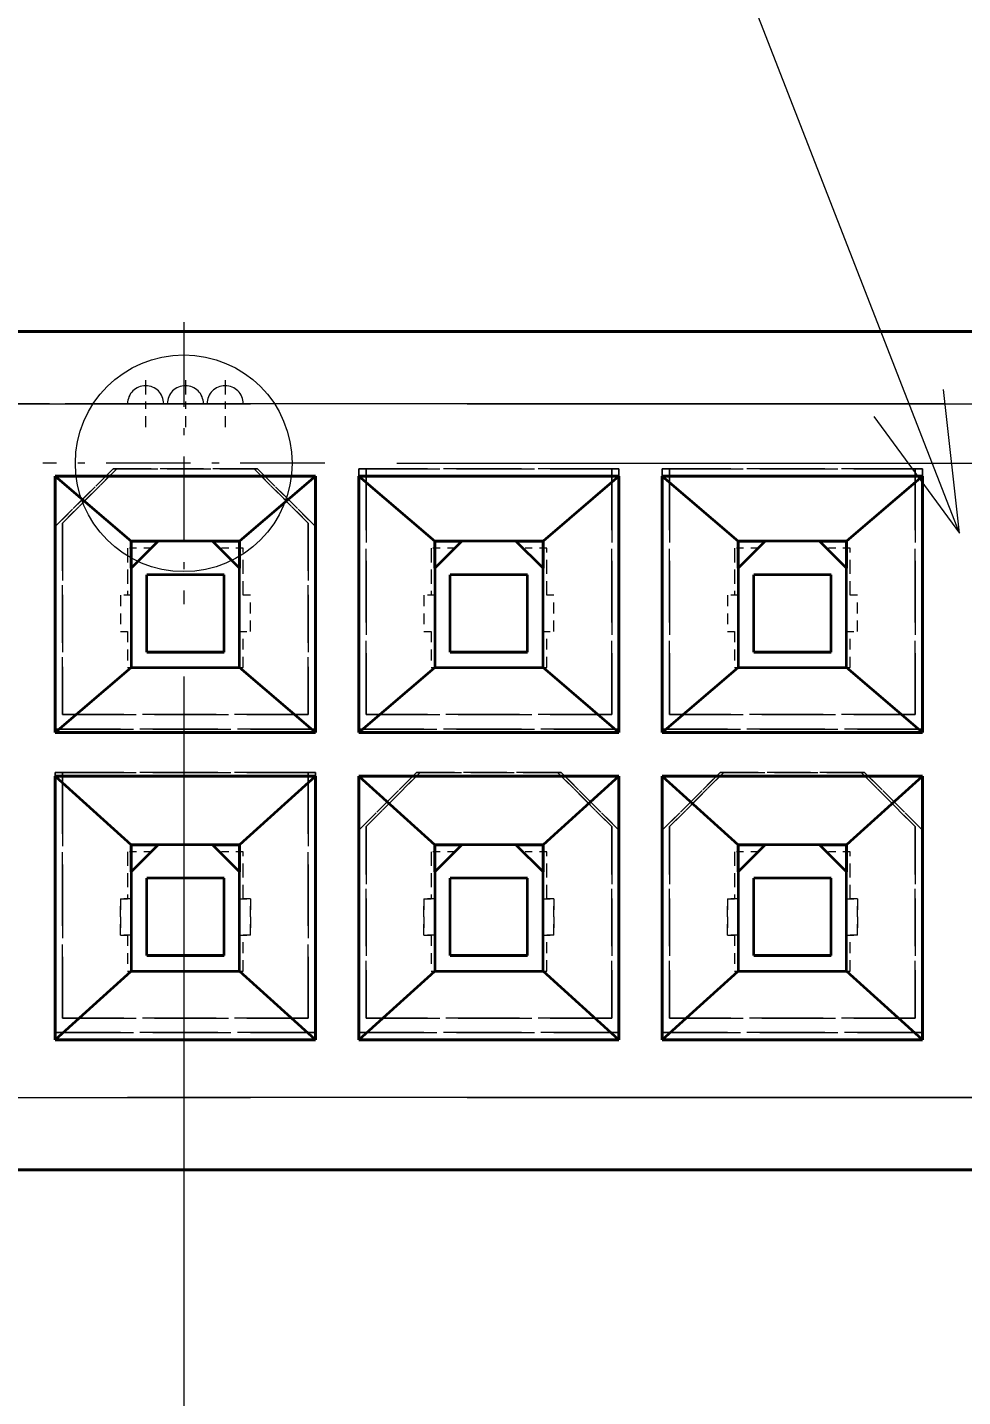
# Model space of a CAD drawing. Extents: x 23 to 417, y 3 to 294.
# Drawn here: x 135.52 to 148.46, y 159.59 to 178.53 of the extents above; entities that cross this region are included whole.
import ezdxf
from ezdxf.enums import TextEntityAlignment as Align

# ---------------------------------------------------------------- set-up
doc = ezdxf.new("R2010")
doc.units = 0
doc.linetypes.add('DASHDOT', pattern=[18.5, 12, -3, 0.5, -3])
doc.linetypes.add('DASHED', pattern=[15, 12, -3])
doc.layers.get('0').update_dxf_attribs({"lineweight": 13})
doc.styles.get("Standard").update_dxf_attribs({"font": 'isocp.shx'})
doc.dimstyles.get("Standard").update_dxf_attribs({"dimtxt": 2.5, "dimasz": 2.5, "dimexe": 1.25, "dimexo": 0.625, "dimtad": 1, "dimtxsty": 'Standard', "dimcen": 2.5, "dimadec": 0, "dimazin": 0, "dimtfac": 1, "dimtmove": 0, "dimatfit": 0, "dimfxl": 0, "dimarcsym": 0})

# ---------------------------------------------------------------- blocks, each defined once
blk = doc.blocks.new('*D73')
at = {"color": 7, "lineweight": 13, "transparency": 16777216}
for p, q in [((117.653, 145.956), (117.653, 201.74)), ((117.653, 199.74), (184.424, 199.74))]:
    blk.add_line(p, q, dxfattribs=at)
at = {"color": 7, "lineweight": 13, "ltscale": 0.200822, "transparency": 16777216}
blk.add_line((184.424, 193.707), (184.424, 201.74), dxfattribs=at)
at = {"color": 7, "lineweight": 13, "transparency": 16777216}
for points in [[(119.585, 200.258), (117.653, 199.74), (119.585, 199.222)], [(182.492, 199.222), (184.424, 199.74), (182.492, 200.258)]]:
    blk.add_lwpolyline(points, dxfattribs=at)
for s, height, width, p, p2 in [('[', 3.5, 1.552523, (151.359, 201.74), (152.718, 201.74)), (']', 3.5, 1.552524, (166.334, 201.74), (167.692, 201.74)), ('66.8', 3.5, 1.475095, (136.743, 201.74), (148.359, 201.74)), ('2.63', 3.5, 1.44843, (153.718, 201.74), (165.334, 201.74)), ('/', 1, 1.818182, (149.359, 202.99), (150.359, 202.99))]:
    blk.add_text(s, height=height, dxfattribs=dict(at, width=width)).set_placement(p, p2, align=Align.FIT)
blk = doc.blocks.new('*D74')
at = {"color": 7, "lineweight": 13, "transparency": 16777216}
for p, q in [((137.685, 169.554), (137.685, 72.123)), ((117.653, 140.056), (117.653, 72.123)), ((89.539, 74.123), (137.685, 74.123))]:
    blk.add_line(p, q, dxfattribs=at)
for points in [[(119.585, 74.641), (117.653, 74.123), (119.585, 73.606)], [(135.754, 73.606), (137.685, 74.123), (135.754, 74.641)]]:
    blk.add_lwpolyline(points, dxfattribs=at)
for s, height, width, p, p2 in [('[', 3.5, 1.552525, (98.678, 76.123), (100.036, 76.123)), (']', 3.5, 1.552525, (113.653, 76.123), (115.011, 76.123)), ('20', 3.5, 1.402228, (89.539, 76.123), (95.678, 76.123)), ('0.79', 3.5, 1.429606, (101.036, 76.123), (112.653, 76.123)), ('/', 1, 1.818182, (96.678, 77.373), (97.678, 77.373))]:
    blk.add_text(s, height=height, dxfattribs=dict(at, width=width)).set_placement(p, p2, align=Align.FIT)
blk = doc.blocks.new('*D75')
at = {"color": 7, "lineweight": 13, "transparency": 16777216}
for p, q in [((177.685, 169.554), (177.685, 64.699)), ((117.653, 140.056), (117.653, 64.699)), ((117.653, 66.699), (177.685, 66.699))]:
    blk.add_line(p, q, dxfattribs=at)
for points in [[(119.585, 67.217), (117.653, 66.699), (119.585, 66.182)], [(175.754, 66.182), (177.685, 66.699), (175.754, 67.217)]]:
    blk.add_lwpolyline(points, dxfattribs=at)
for s, height, width, p, p2 in [('[', 3.5, 1.552525, (145.251, 68.699), (146.609, 68.699)), (']', 3.5, 1.552524, (160.226, 68.699), (161.584, 68.699)), ('60', 3.5, 1.402228, (136.112, 68.699), (142.251, 68.699)), ('2.36', 3.5, 1.443275, (147.609, 68.699), (159.226, 68.699)), ('/', 1, 1.818182, (143.251, 69.949), (144.251, 69.949))]:
    blk.add_text(s, height=height, dxfattribs=dict(at, width=width)).set_placement(p, p2, align=Align.FIT)
blk = doc.blocks.new('*D77')
at = {"color": 7, "lineweight": 13, "transparency": 16777216}
for p, q in [((117.653, 145.956), (117.653, 209.244)), ((251.153, 180.454), (251.153, 209.244)), ((117.653, 207.244), (251.153, 207.244))]:
    blk.add_line(p, q, dxfattribs=at)
for points in [[(119.585, 207.761), (117.653, 207.244), (119.585, 206.726)], [(249.221, 206.726), (251.153, 207.244), (249.221, 207.761)]]:
    blk.add_lwpolyline(points, dxfattribs=at)
for s, height, width, p, p2 in [('[', 3.5, 1.552525, (186.433, 209.244), (187.792, 209.244)), (']', 3.5, 1.552525, (201.408, 209.244), (202.766, 209.244)), ('133.5', 3.5, 1.538968, (168.397, 209.244), (183.433, 209.244)), ('5.26', 3.5, 1.443275, (188.792, 209.244), (200.408, 209.244)), ('/', 1, 1.818182, (184.433, 210.494), (185.433, 210.494))]:
    blk.add_text(s, height=height, dxfattribs=dict(at, width=width)).set_placement(p, p2, align=Align.FIT)
blk = doc.blocks.new('*D80')
at = {"color": 7, "lineweight": 13, "transparency": 16777216}
for p, q in [((140.635, 172.504), (271.076, 172.504)), ((269.076, 93.004), (269.076, 172.504)), ((120.603, 93.004), (271.076, 93.004))]:
    blk.add_line(p, q, dxfattribs=at)
for points in [[(269.593, 170.572), (269.076, 172.504), (268.558, 170.572)], [(268.558, 94.936), (269.076, 93.004), (269.593, 94.936)]]:
    blk.add_lwpolyline(points, dxfattribs=at)
for s, height, width, p, p2 in [(']', 3.5, 1.552525, (267.076, 148.049), (267.076, 149.408)), ('3.13', 3.5, 1.586941, (267.076, 135.433), (267.076, 147.049)), ('[', 3.5, 1.552525, (267.076, 133.075), (267.076, 134.433)), ('/', 1, 1.818182, (265.826, 131.075), (265.826, 132.075)), ('79.5', 3.5, 1.446225, (267.076, 118.458), (267.076, 130.075))]:
    blk.add_text(s, height=height, rotation=90, dxfattribs=dict(at, width=width)).set_placement(p, p2, align=Align.FIT)
blk = doc.blocks.new('BLOCK79')
at = {"color": 7, "linetype": 'DASHDOT', "lineweight": 13, "ltscale": 0.0975}
for p, q in [((-28.967, -22.25), (-28.967, -26.15)), ((-27.017, -24.2), (-30.917, -24.2))]:
    blk.add_line(p, q, dxfattribs=at)
blk = doc.blocks.new('BLOCK89')
at = {"color": 7, "linetype": 'DASHDOT', "lineweight": 13, "ltscale": 0.01625}
for p, q in [((-28.945, -23.052), (-28.945, -23.702)), ((-28.62, -23.377), (-29.27, -23.377))]:
    blk.add_line(p, q, dxfattribs=at)
blk = doc.blocks.new('BLOCK90')
at = {"color": 7, "linetype": 'DASHDOT', "lineweight": 13, "ltscale": 0.01625}
for p, q in [((-28.395, -23.052), (-28.395, -23.702)), ((-28.07, -23.377), (-28.72, -23.377))]:
    blk.add_line(p, q, dxfattribs=at)
blk = doc.blocks.new('BLOCK94')
at = {"color": 7, "linetype": 'DASHDOT', "lineweight": 13, "ltscale": 0.01625}
for p, q in [((-29.495, -23.052), (-29.495, -23.702)), ((-29.17, -23.377), (-29.82, -23.377))]:
    blk.add_line(p, q, dxfattribs=at)
blk = doc.blocks.new('BLOCK103')
at = {"color": 7, "lineweight": 13}
blk.add_line((-18.233, -25.166), (-25.616, -6.213), dxfattribs=at)
blk.add_lwpolyline([(-19.417, -23.553), (-18.233, -25.166), (-18.452, -23.178)], dxfattribs=at)
blk = doc.blocks.new('BLOCK109')
at = {"color": 7, "lineweight": 35}
for p, q in [((-40.045, -22.377), (11.555, -22.377)), ((11.555, -22.377), (-40.045, -22.377)), ((-17.745, -33.977), (-40.045, -33.977)), ((-40.045, -33.977), (-17.745, -33.977))]:
    blk.add_line(p, q, dxfattribs=at)
at = {"color": 7, "linetype": 'DASHED', "lineweight": 13}
for p, q in [((11.555, -23.377), (-40.045, -23.377)), ((-40.045, -23.377), (11.555, -23.377)), ((11.555, -23.377), (-28.145, -23.377)), ((11.555, -23.377), (-28.145, -23.377)), ((-40.045, -32.977), (-15.945, -32.977)), ((-40.045, -32.977), (-15.945, -32.977)), ((-17.745, -32.977), (-40.045, -32.977)), ((-17.745, -32.977), (-40.045, -32.977))]:
    blk.add_line(p, q, dxfattribs=at)
at = {"color": 7, "linetype": 'DASHED', "lineweight": 13, "ltscale": 0.071875}
blk.add_line((-29.745, -23.377), (-32.62, -23.377), dxfattribs=at)
blk.add_line((-29.745, -23.377), (-32.62, -23.377), dxfattribs=at)
at = {"color": 7, "linetype": 'DASHED', "lineweight": 13, "ltscale": 0.00125}
for p, q in [((-29.195, -23.377), (-29.245, -23.377)), ((-29.195, -23.377), (-29.245, -23.377)), ((-28.645, -23.377), (-28.695, -23.377)), ((-28.645, -23.377), (-28.695, -23.377)), ((-29.745, -27.027), (-29.695, -27.027)), ((-29.745, -27.027), (-29.695, -27.027)), ((-28.195, -27.027), (-28.145, -27.027)), ((-28.195, -27.027), (-28.145, -27.027)), ((-25.545, -27.027), (-25.495, -27.027)), ((-25.545, -27.027), (-25.495, -27.027)), ((-23.995, -27.027), (-23.945, -27.027)), ((-23.995, -27.027), (-23.945, -27.027)), ((-21.345, -27.027), (-21.295, -27.027)), ((-21.345, -27.027), (-21.295, -27.027)), ((-19.795, -27.027), (-19.745, -27.027)), ((-19.795, -27.027), (-19.745, -27.027)), ((-29.745, -31.227), (-29.695, -31.227)), ((-29.745, -31.227), (-29.695, -31.227)), ((-28.195, -31.227), (-28.145, -31.227)), ((-28.195, -31.227), (-28.145, -31.227)), ((-25.545, -31.227), (-25.495, -31.227)), ((-25.545, -31.227), (-25.495, -31.227)), ((-23.995, -31.227), (-23.945, -31.227)), ((-23.995, -31.227), (-23.945, -31.227)), ((-21.345, -31.227), (-21.295, -31.227)), ((-21.345, -31.227), (-21.295, -31.227)), ((-19.795, -31.227), (-19.745, -31.227)), ((-19.795, -31.227), (-19.745, -31.227))]:
    blk.add_line(p, q, dxfattribs=at)
at = {"color": 7, "linetype": 'DASHED', "lineweight": 13, "ltscale": 0.028284}
for p, q in [((-29.945, -24.277), (-30.745, -25.077)), ((-30.745, -25.077), (-29.945, -24.277)), ((-27.145, -25.077), (-27.945, -24.277)), ((-27.945, -24.277), (-27.145, -25.077)), ((-25.745, -28.477), (-26.545, -29.277)), ((-26.545, -29.277), (-25.745, -28.477)), ((-22.945, -29.277), (-23.745, -28.477)), ((-23.745, -28.477), (-22.945, -29.277)), ((-21.545, -28.477), (-22.345, -29.277)), ((-22.345, -29.277), (-21.545, -28.477)), ((-18.745, -29.277), (-19.545, -28.477)), ((-19.545, -28.477), (-18.745, -29.277))]:
    blk.add_line(p, q, dxfattribs=at)
at = {"color": 7, "lineweight": 35, "ltscale": 0.08875}
for p, q in [((-30.745, -24.377), (-30.745, -27.927)), ((-30.745, -27.927), (-30.745, -24.377)), ((-27.145, -27.927), (-27.145, -24.377)), ((-27.145, -24.377), (-27.145, -27.927)), ((-26.545, -24.377), (-26.545, -27.927)), ((-26.545, -27.927), (-26.545, -24.377)), ((-22.945, -27.927), (-22.945, -24.377)), ((-22.945, -24.377), (-22.945, -27.927)), ((-22.345, -24.377), (-22.345, -27.927)), ((-22.345, -27.927), (-22.345, -24.377)), ((-18.745, -27.927), (-18.745, -24.377)), ((-18.745, -24.377), (-18.745, -27.927))]:
    blk.add_line(p, q, dxfattribs=at)
at = {"color": 7, "lineweight": 35, "ltscale": 0.09}
for p, q in [((-27.145, -24.377), (-30.745, -24.377)), ((-30.745, -24.377), (-27.145, -24.377)), ((-22.945, -24.377), (-26.545, -24.377)), ((-26.545, -24.377), (-22.945, -24.377)), ((-18.745, -24.377), (-22.345, -24.377)), ((-22.345, -24.377), (-18.745, -24.377)), ((-30.745, -27.927), (-27.145, -27.927)), ((-27.145, -27.927), (-30.745, -27.927)), ((-26.545, -27.927), (-22.945, -27.927)), ((-22.945, -27.927), (-26.545, -27.927)), ((-22.345, -27.927), (-18.745, -27.927)), ((-18.745, -27.927), (-22.345, -27.927)), ((-27.145, -28.527), (-30.745, -28.527)), ((-30.745, -28.527), (-27.145, -28.527)), ((-22.945, -28.527), (-26.545, -28.527)), ((-26.545, -28.527), (-22.945, -28.527)), ((-18.745, -28.527), (-22.345, -28.527)), ((-22.345, -28.527), (-18.745, -28.527)), ((-30.745, -32.177), (-27.145, -32.177)), ((-27.145, -32.177), (-30.745, -32.177)), ((-26.545, -32.177), (-22.945, -32.177)), ((-22.945, -32.177), (-26.545, -32.177)), ((-22.345, -32.177), (-18.745, -32.177)), ((-18.745, -32.177), (-22.345, -32.177))]:
    blk.add_line(p, q, dxfattribs=at)
at = {"color": 7, "lineweight": 35, "ltscale": 0.034573}
for p, q in [((-30.745, -24.377), (-29.695, -25.277)), ((-30.745, -24.377), (-29.695, -25.277)), ((-27.145, -24.377), (-28.195, -25.277)), ((-27.145, -24.377), (-28.195, -25.277)), ((-26.545, -24.377), (-25.495, -25.277)), ((-26.545, -24.377), (-25.495, -25.277)), ((-22.945, -24.377), (-23.995, -25.277)), ((-22.945, -24.377), (-23.995, -25.277)), ((-22.345, -24.377), (-21.295, -25.277)), ((-22.345, -24.377), (-21.295, -25.277)), ((-18.745, -24.377), (-19.795, -25.277)), ((-18.745, -24.377), (-19.795, -25.277)), ((-30.745, -27.927), (-29.695, -27.027)), ((-30.745, -27.927), (-29.695, -27.027)), ((-27.145, -27.927), (-28.195, -27.027)), ((-27.145, -27.927), (-28.195, -27.027)), ((-26.545, -27.927), (-25.495, -27.027)), ((-26.545, -27.927), (-25.495, -27.027)), ((-22.945, -27.927), (-23.995, -27.027)), ((-22.945, -27.927), (-23.995, -27.027)), ((-22.345, -27.927), (-21.295, -27.027)), ((-22.345, -27.927), (-21.295, -27.027)), ((-18.745, -27.927), (-19.795, -27.027)), ((-18.745, -27.927), (-19.795, -27.027))]:
    blk.add_line(p, q, dxfattribs=at)
at = {"color": 7, "linetype": 'DASHED', "lineweight": 13, "ltscale": 0.026517}
for p, q in [((-30.645, -25.027), (-29.895, -24.277)), ((-29.895, -24.277), (-30.645, -25.027)), ((-27.995, -24.277), (-27.245, -25.027)), ((-27.245, -25.027), (-27.995, -24.277)), ((-26.445, -29.227), (-25.695, -28.477)), ((-25.695, -28.477), (-26.445, -29.227)), ((-23.795, -28.477), (-23.045, -29.227)), ((-23.045, -29.227), (-23.795, -28.477)), ((-22.245, -29.227), (-21.495, -28.477)), ((-21.495, -28.477), (-22.245, -29.227)), ((-19.595, -28.477), (-18.845, -29.227)), ((-18.845, -29.227), (-19.595, -28.477))]:
    blk.add_line(p, q, dxfattribs=at)
at = {"color": 7, "linetype": 'DASHED', "lineweight": 13, "ltscale": 0.05}
for p, q in [((-27.945, -24.277), (-29.945, -24.277)), ((-29.945, -24.277), (-27.945, -24.277)), ((-23.745, -28.477), (-25.745, -28.477)), ((-25.745, -28.477), (-23.745, -28.477)), ((-19.545, -28.477), (-21.545, -28.477)), ((-21.545, -28.477), (-19.545, -28.477))]:
    blk.add_line(p, q, dxfattribs=at)
at = {"color": 7, "linetype": 'DASHED', "lineweight": 13, "ltscale": 0.0475}
for p, q in [((-29.895, -24.277), (-27.995, -24.277)), ((-27.995, -24.277), (-29.895, -24.277)), ((-25.695, -28.477), (-23.795, -28.477)), ((-23.795, -28.477), (-25.695, -28.477)), ((-21.495, -28.477), (-19.595, -28.477)), ((-19.595, -28.477), (-21.495, -28.477))]:
    blk.add_line(p, q, dxfattribs=at)
at = {"color": 7, "linetype": 'DASHED', "lineweight": 13, "ltscale": 0.09}
for p, q in [((-22.945, -24.277), (-26.545, -24.277)), ((-26.545, -24.277), (-26.545, -27.877)), ((-26.545, -24.277), (-22.945, -24.277)), ((-26.545, -27.877), (-26.545, -24.277)), ((-22.945, -27.877), (-22.945, -24.277)), ((-22.945, -24.277), (-22.945, -27.877)), ((-22.345, -24.277), (-22.345, -27.877)), ((-18.745, -24.277), (-22.345, -24.277)), ((-22.345, -27.877), (-22.345, -24.277)), ((-22.345, -24.277), (-18.745, -24.277)), ((-18.745, -27.877), (-18.745, -24.277)), ((-18.745, -24.277), (-18.745, -27.877)), ((-30.745, -27.877), (-27.145, -27.877)), ((-27.145, -27.877), (-30.745, -27.877)), ((-26.545, -27.877), (-22.945, -27.877)), ((-22.945, -27.877), (-26.545, -27.877)), ((-22.345, -27.877), (-18.745, -27.877)), ((-18.745, -27.877), (-22.345, -27.877)), ((-30.745, -28.477), (-30.745, -32.077)), ((-27.145, -28.477), (-30.745, -28.477)), ((-30.745, -32.077), (-30.745, -28.477)), ((-30.745, -28.477), (-27.145, -28.477)), ((-27.145, -32.077), (-27.145, -28.477)), ((-27.145, -28.477), (-27.145, -32.077)), ((-30.745, -32.077), (-27.145, -32.077)), ((-27.145, -32.077), (-30.745, -32.077)), ((-26.545, -32.077), (-22.945, -32.077)), ((-22.945, -32.077), (-26.545, -32.077)), ((-22.345, -32.077), (-18.745, -32.077)), ((-18.745, -32.077), (-22.345, -32.077))]:
    blk.add_line(p, q, dxfattribs=at)
at = {"color": 7, "linetype": 'DASHED', "lineweight": 13, "ltscale": 0.085}
for p, q in [((-26.445, -27.677), (-26.445, -24.277)), ((-26.445, -24.277), (-23.045, -24.277)), ((-26.445, -24.277), (-26.445, -27.677)), ((-23.045, -24.277), (-26.445, -24.277)), ((-23.045, -24.277), (-23.045, -27.677)), ((-23.045, -27.677), (-23.045, -24.277)), ((-22.245, -27.677), (-22.245, -24.277)), ((-22.245, -24.277), (-18.845, -24.277)), ((-22.245, -24.277), (-22.245, -27.677)), ((-18.845, -24.277), (-22.245, -24.277)), ((-18.845, -24.277), (-18.845, -27.677)), ((-18.845, -27.677), (-18.845, -24.277)), ((-27.245, -27.677), (-30.645, -27.677)), ((-30.645, -27.677), (-27.245, -27.677)), ((-23.045, -27.677), (-26.445, -27.677)), ((-26.445, -27.677), (-23.045, -27.677)), ((-18.845, -27.677), (-22.245, -27.677)), ((-22.245, -27.677), (-18.845, -27.677)), ((-30.645, -31.877), (-30.645, -28.477)), ((-30.645, -28.477), (-27.245, -28.477)), ((-30.645, -28.477), (-30.645, -31.877)), ((-27.245, -28.477), (-30.645, -28.477)), ((-27.245, -28.477), (-27.245, -31.877)), ((-27.245, -31.877), (-27.245, -28.477)), ((-27.245, -31.877), (-30.645, -31.877)), ((-30.645, -31.877), (-27.245, -31.877)), ((-23.045, -31.877), (-26.445, -31.877)), ((-26.445, -31.877), (-23.045, -31.877)), ((-18.845, -31.877), (-22.245, -31.877)), ((-22.245, -31.877), (-18.845, -31.877))]:
    blk.add_line(p, q, dxfattribs=at)
at = {"color": 7, "linetype": 'DASHED', "lineweight": 13, "ltscale": 0.07}
for p, q in [((-30.745, -25.077), (-30.745, -27.877)), ((-30.745, -27.877), (-30.745, -25.077)), ((-27.145, -27.877), (-27.145, -25.077)), ((-27.145, -25.077), (-27.145, -27.877)), ((-26.545, -29.277), (-26.545, -32.077)), ((-26.545, -32.077), (-26.545, -29.277)), ((-22.945, -32.077), (-22.945, -29.277)), ((-22.945, -29.277), (-22.945, -32.077)), ((-22.345, -29.277), (-22.345, -32.077)), ((-22.345, -32.077), (-22.345, -29.277)), ((-18.745, -32.077), (-18.745, -29.277)), ((-18.745, -29.277), (-18.745, -32.077))]:
    blk.add_line(p, q, dxfattribs=at)
at = {"color": 7, "linetype": 'DASHED', "lineweight": 13, "ltscale": 0.06625}
for p, q in [((-30.645, -27.677), (-30.645, -25.027)), ((-30.645, -25.027), (-30.645, -27.677)), ((-27.245, -25.027), (-27.245, -27.677)), ((-27.245, -27.677), (-27.245, -25.027)), ((-26.445, -31.877), (-26.445, -29.227)), ((-26.445, -29.227), (-26.445, -31.877)), ((-23.045, -29.227), (-23.045, -31.877)), ((-23.045, -31.877), (-23.045, -29.227)), ((-22.245, -31.877), (-22.245, -29.227)), ((-22.245, -29.227), (-22.245, -31.877)), ((-18.845, -29.227), (-18.845, -31.877)), ((-18.845, -31.877), (-18.845, -29.227))]:
    blk.add_line(p, q, dxfattribs=at)
at = {"color": 7, "linetype": 'DASHED', "lineweight": 13, "ltscale": 0.01625}
for p, q in [((-29.745, -25.377), (-29.745, -26.027)), ((-29.745, -25.377), (-29.745, -26.027)), ((-28.145, -26.027), (-28.145, -25.377)), ((-28.145, -26.027), (-28.145, -25.377)), ((-25.545, -25.377), (-25.545, -26.027)), ((-25.545, -25.377), (-25.545, -26.027)), ((-23.945, -26.027), (-23.945, -25.377)), ((-23.945, -26.027), (-23.945, -25.377)), ((-21.345, -25.377), (-21.345, -26.027)), ((-21.345, -25.377), (-21.345, -26.027)), ((-19.745, -26.027), (-19.745, -25.377)), ((-19.745, -26.027), (-19.745, -25.377)), ((-29.745, -29.577), (-29.745, -30.227)), ((-29.745, -29.577), (-29.745, -30.227)), ((-28.145, -30.227), (-28.145, -29.577)), ((-28.145, -30.227), (-28.145, -29.577)), ((-25.545, -29.577), (-25.545, -30.227)), ((-25.545, -29.577), (-25.545, -30.227)), ((-23.945, -30.227), (-23.945, -29.577)), ((-23.945, -30.227), (-23.945, -29.577)), ((-21.345, -29.577), (-21.345, -30.227)), ((-21.345, -29.577), (-21.345, -30.227)), ((-19.745, -30.227), (-19.745, -29.577)), ((-19.745, -30.227), (-19.745, -29.577))]:
    blk.add_line(p, q, dxfattribs=at)
at = {"color": 7, "linetype": 'DASHED', "lineweight": 13, "ltscale": 0.008125}
for p, q in [((-29.42, -25.377), (-29.745, -25.377)), ((-29.42, -25.377), (-29.745, -25.377)), ((-28.145, -25.377), (-28.47, -25.377)), ((-28.145, -25.377), (-28.47, -25.377)), ((-25.22, -25.377), (-25.545, -25.377)), ((-25.22, -25.377), (-25.545, -25.377)), ((-23.945, -25.377), (-24.27, -25.377)), ((-23.945, -25.377), (-24.27, -25.377)), ((-21.02, -25.377), (-21.345, -25.377)), ((-21.02, -25.377), (-21.345, -25.377)), ((-19.745, -25.377), (-20.07, -25.377)), ((-19.745, -25.377), (-20.07, -25.377)), ((-29.42, -29.577), (-29.745, -29.577)), ((-29.42, -29.577), (-29.745, -29.577)), ((-28.145, -29.577), (-28.47, -29.577)), ((-28.145, -29.577), (-28.47, -29.577)), ((-25.22, -29.577), (-25.545, -29.577)), ((-25.22, -29.577), (-25.545, -29.577)), ((-23.945, -29.577), (-24.27, -29.577)), ((-23.945, -29.577), (-24.27, -29.577)), ((-21.02, -29.577), (-21.345, -29.577)), ((-21.02, -29.577), (-21.345, -29.577)), ((-19.745, -29.577), (-20.07, -29.577)), ((-19.745, -29.577), (-20.07, -29.577))]:
    blk.add_line(p, q, dxfattribs=at)
at = {"color": 7, "lineweight": 35, "ltscale": 0.009375}
for p, q in [((-29.695, -25.277), (-29.695, -25.652)), ((-29.32, -25.277), (-29.695, -25.277)), ((-29.695, -25.652), (-29.695, -25.277)), ((-29.695, -25.277), (-29.32, -25.277)), ((-28.195, -25.277), (-28.57, -25.277)), ((-28.57, -25.277), (-28.195, -25.277)), ((-28.195, -25.652), (-28.195, -25.277)), ((-28.195, -25.277), (-28.195, -25.652)), ((-25.495, -25.277), (-25.495, -25.652)), ((-25.12, -25.277), (-25.495, -25.277)), ((-25.495, -25.652), (-25.495, -25.277)), ((-25.495, -25.277), (-25.12, -25.277)), ((-23.995, -25.277), (-24.37, -25.277)), ((-24.37, -25.277), (-23.995, -25.277)), ((-23.995, -25.652), (-23.995, -25.277)), ((-23.995, -25.277), (-23.995, -25.652)), ((-21.295, -25.277), (-21.295, -25.652)), ((-20.92, -25.277), (-21.295, -25.277)), ((-21.295, -25.652), (-21.295, -25.277)), ((-21.295, -25.277), (-20.92, -25.277)), ((-19.795, -25.277), (-20.17, -25.277)), ((-20.17, -25.277), (-19.795, -25.277)), ((-19.795, -25.652), (-19.795, -25.277)), ((-19.795, -25.277), (-19.795, -25.652)), ((-29.695, -29.477), (-29.695, -29.852)), ((-29.32, -29.477), (-29.695, -29.477)), ((-29.695, -29.852), (-29.695, -29.477)), ((-29.695, -29.477), (-29.32, -29.477)), ((-28.195, -29.477), (-28.57, -29.477)), ((-28.57, -29.477), (-28.195, -29.477)), ((-28.195, -29.852), (-28.195, -29.477)), ((-28.195, -29.477), (-28.195, -29.852)), ((-25.495, -29.477), (-25.495, -29.852)), ((-25.12, -29.477), (-25.495, -29.477)), ((-25.495, -29.852), (-25.495, -29.477)), ((-25.495, -29.477), (-25.12, -29.477)), ((-23.995, -29.477), (-24.37, -29.477)), ((-24.37, -29.477), (-23.995, -29.477)), ((-23.995, -29.852), (-23.995, -29.477)), ((-23.995, -29.477), (-23.995, -29.852)), ((-21.295, -29.477), (-21.295, -29.852)), ((-20.92, -29.477), (-21.295, -29.477)), ((-21.295, -29.852), (-21.295, -29.477)), ((-21.295, -29.477), (-20.92, -29.477)), ((-19.795, -29.477), (-20.17, -29.477)), ((-20.17, -29.477), (-19.795, -29.477)), ((-19.795, -29.852), (-19.795, -29.477)), ((-19.795, -29.477), (-19.795, -29.852))]:
    blk.add_line(p, q, dxfattribs=at)
at = {"color": 7, "lineweight": 35, "ltscale": 0.013258}
for p, q in [((-29.32, -25.277), (-29.695, -25.652)), ((-29.32, -25.277), (-29.695, -25.652)), ((-28.195, -25.652), (-28.57, -25.277)), ((-28.195, -25.652), (-28.57, -25.277)), ((-25.12, -25.277), (-25.495, -25.652)), ((-25.12, -25.277), (-25.495, -25.652)), ((-23.995, -25.652), (-24.37, -25.277)), ((-23.995, -25.652), (-24.37, -25.277)), ((-20.92, -25.277), (-21.295, -25.652)), ((-20.92, -25.277), (-21.295, -25.652)), ((-19.795, -25.652), (-20.17, -25.277)), ((-19.795, -25.652), (-20.17, -25.277)), ((-29.32, -29.477), (-29.695, -29.852)), ((-29.32, -29.477), (-29.695, -29.852)), ((-28.195, -29.852), (-28.57, -29.477)), ((-28.195, -29.852), (-28.57, -29.477)), ((-25.12, -29.477), (-25.495, -29.852)), ((-25.12, -29.477), (-25.495, -29.852)), ((-23.995, -29.852), (-24.37, -29.477)), ((-23.995, -29.852), (-24.37, -29.477)), ((-20.92, -29.477), (-21.295, -29.852)), ((-20.92, -29.477), (-21.295, -29.852)), ((-19.795, -29.852), (-20.17, -29.477)), ((-19.795, -29.852), (-20.17, -29.477))]:
    blk.add_line(p, q, dxfattribs=at)
at = {"color": 7, "lineweight": 35, "ltscale": 0.01875}
for p, q in [((-28.57, -25.277), (-29.32, -25.277)), ((-28.57, -25.277), (-29.32, -25.277)), ((-24.37, -25.277), (-25.12, -25.277)), ((-24.37, -25.277), (-25.12, -25.277)), ((-20.17, -25.277), (-20.92, -25.277)), ((-20.17, -25.277), (-20.92, -25.277)), ((-28.57, -29.477), (-29.32, -29.477)), ((-28.57, -29.477), (-29.32, -29.477)), ((-24.37, -29.477), (-25.12, -29.477)), ((-24.37, -29.477), (-25.12, -29.477)), ((-20.17, -29.477), (-20.92, -29.477)), ((-20.17, -29.477), (-20.92, -29.477))]:
    blk.add_line(p, q, dxfattribs=at)
at = {"color": 7, "lineweight": 35, "ltscale": 0.034375}
for p, q in [((-29.695, -25.652), (-29.695, -27.027)), ((-29.695, -25.652), (-29.695, -27.027)), ((-28.195, -27.027), (-28.195, -25.652)), ((-28.195, -27.027), (-28.195, -25.652)), ((-25.495, -25.652), (-25.495, -27.027)), ((-25.495, -25.652), (-25.495, -27.027)), ((-23.995, -27.027), (-23.995, -25.652)), ((-23.995, -27.027), (-23.995, -25.652)), ((-21.295, -25.652), (-21.295, -27.027)), ((-21.295, -25.652), (-21.295, -27.027)), ((-19.795, -27.027), (-19.795, -25.652)), ((-19.795, -27.027), (-19.795, -25.652)), ((-29.695, -29.852), (-29.695, -31.227)), ((-29.695, -29.852), (-29.695, -31.227)), ((-28.195, -31.227), (-28.195, -29.852)), ((-28.195, -31.227), (-28.195, -29.852)), ((-25.495, -29.852), (-25.495, -31.227)), ((-25.495, -29.852), (-25.495, -31.227)), ((-23.995, -31.227), (-23.995, -29.852)), ((-23.995, -31.227), (-23.995, -29.852)), ((-21.295, -29.852), (-21.295, -31.227)), ((-21.295, -29.852), (-21.295, -31.227)), ((-19.795, -31.227), (-19.795, -29.852)), ((-19.795, -31.227), (-19.795, -29.852))]:
    blk.add_line(p, q, dxfattribs=at)
at = {"color": 7, "lineweight": 35, "ltscale": 0.02675}
for p, q in [((-28.41, -25.742), (-29.48, -25.742)), ((-29.48, -26.812), (-29.48, -25.742)), ((-28.41, -25.742), (-29.48, -25.742)), ((-29.48, -26.812), (-29.48, -25.742)), ((-28.41, -26.812), (-28.41, -25.742)), ((-28.41, -26.812), (-28.41, -25.742)), ((-24.21, -25.742), (-25.28, -25.742)), ((-25.28, -26.812), (-25.28, -25.742)), ((-24.21, -25.742), (-25.28, -25.742)), ((-25.28, -26.812), (-25.28, -25.742)), ((-24.21, -26.812), (-24.21, -25.742)), ((-24.21, -26.812), (-24.21, -25.742)), ((-20.01, -25.742), (-21.08, -25.742)), ((-21.08, -26.812), (-21.08, -25.742)), ((-20.01, -25.742), (-21.08, -25.742)), ((-21.08, -26.812), (-21.08, -25.742)), ((-20.01, -26.812), (-20.01, -25.742)), ((-20.01, -26.812), (-20.01, -25.742)), ((-29.48, -26.812), (-28.41, -26.812)), ((-28.41, -26.812), (-29.48, -26.812)), ((-25.28, -26.812), (-24.21, -26.812)), ((-24.21, -26.812), (-25.28, -26.812)), ((-21.08, -26.812), (-20.01, -26.812)), ((-20.01, -26.812), (-21.08, -26.812)), ((-28.41, -29.942), (-29.48, -29.942)), ((-29.48, -31.012), (-29.48, -29.942)), ((-28.41, -29.942), (-29.48, -29.942)), ((-29.48, -31.012), (-29.48, -29.942)), ((-28.41, -31.012), (-28.41, -29.942)), ((-28.41, -31.012), (-28.41, -29.942)), ((-24.21, -29.942), (-25.28, -29.942)), ((-25.28, -31.012), (-25.28, -29.942)), ((-24.21, -29.942), (-25.28, -29.942)), ((-25.28, -31.012), (-25.28, -29.942)), ((-24.21, -31.012), (-24.21, -29.942)), ((-24.21, -31.012), (-24.21, -29.942)), ((-20.01, -29.942), (-21.08, -29.942)), ((-21.08, -31.012), (-21.08, -29.942)), ((-20.01, -29.942), (-21.08, -29.942)), ((-21.08, -31.012), (-21.08, -29.942)), ((-20.01, -31.012), (-20.01, -29.942)), ((-20.01, -31.012), (-20.01, -29.942)), ((-29.48, -31.012), (-28.41, -31.012)), ((-28.41, -31.012), (-29.48, -31.012)), ((-25.28, -31.012), (-24.21, -31.012)), ((-24.21, -31.012), (-25.28, -31.012)), ((-21.08, -31.012), (-20.01, -31.012)), ((-20.01, -31.012), (-21.08, -31.012))]:
    blk.add_line(p, q, dxfattribs=at)
at = {"color": 7, "linetype": 'DASHED', "lineweight": 13, "ltscale": 0.00375}
for p, q in [((-29.695, -26.027), (-29.845, -26.027)), ((-29.695, -26.027), (-29.845, -26.027)), ((-28.045, -26.027), (-28.195, -26.027)), ((-28.045, -26.027), (-28.195, -26.027)), ((-25.495, -26.027), (-25.645, -26.027)), ((-25.495, -26.027), (-25.645, -26.027)), ((-23.845, -26.027), (-23.995, -26.027)), ((-23.845, -26.027), (-23.995, -26.027)), ((-21.295, -26.027), (-21.445, -26.027)), ((-21.295, -26.027), (-21.445, -26.027)), ((-19.645, -26.027), (-19.795, -26.027)), ((-19.645, -26.027), (-19.795, -26.027)), ((-29.845, -26.527), (-29.695, -26.527)), ((-29.845, -26.527), (-29.695, -26.527)), ((-28.195, -26.527), (-28.045, -26.527)), ((-28.195, -26.527), (-28.045, -26.527)), ((-25.645, -26.527), (-25.495, -26.527)), ((-25.645, -26.527), (-25.495, -26.527)), ((-23.995, -26.527), (-23.845, -26.527)), ((-23.995, -26.527), (-23.845, -26.527)), ((-21.445, -26.527), (-21.295, -26.527)), ((-21.445, -26.527), (-21.295, -26.527)), ((-19.795, -26.527), (-19.645, -26.527)), ((-19.795, -26.527), (-19.645, -26.527)), ((-29.845, -30.227), (-29.695, -30.227)), ((-29.695, -30.227), (-29.845, -30.227)), ((-28.195, -30.227), (-28.045, -30.227)), ((-28.045, -30.227), (-28.195, -30.227)), ((-25.645, -30.227), (-25.495, -30.227)), ((-25.495, -30.227), (-25.645, -30.227)), ((-23.995, -30.227), (-23.845, -30.227)), ((-23.845, -30.227), (-23.995, -30.227)), ((-21.445, -30.227), (-21.295, -30.227)), ((-21.295, -30.227), (-21.445, -30.227)), ((-19.795, -30.227), (-19.645, -30.227)), ((-19.645, -30.227), (-19.795, -30.227)), ((-29.695, -30.727), (-29.845, -30.727)), ((-29.845, -30.727), (-29.695, -30.727)), ((-28.045, -30.727), (-28.195, -30.727)), ((-28.195, -30.727), (-28.045, -30.727)), ((-25.495, -30.727), (-25.645, -30.727)), ((-25.645, -30.727), (-25.495, -30.727)), ((-23.845, -30.727), (-23.995, -30.727)), ((-23.995, -30.727), (-23.845, -30.727)), ((-21.295, -30.727), (-21.445, -30.727)), ((-21.445, -30.727), (-21.295, -30.727)), ((-19.645, -30.727), (-19.795, -30.727)), ((-19.795, -30.727), (-19.645, -30.727))]:
    blk.add_line(p, q, dxfattribs=at)
at = {"color": 7, "linetype": 'DASHED', "lineweight": 13, "ltscale": 0.0125}
for p, q in [((-29.845, -26.027), (-29.845, -26.527)), ((-29.845, -26.027), (-29.845, -26.527)), ((-28.045, -26.527), (-28.045, -26.027)), ((-28.045, -26.527), (-28.045, -26.027)), ((-25.645, -26.027), (-25.645, -26.527)), ((-25.645, -26.027), (-25.645, -26.527)), ((-23.845, -26.527), (-23.845, -26.027)), ((-23.845, -26.527), (-23.845, -26.027)), ((-21.445, -26.027), (-21.445, -26.527)), ((-21.445, -26.027), (-21.445, -26.527)), ((-19.645, -26.527), (-19.645, -26.027)), ((-19.645, -26.527), (-19.645, -26.027)), ((-29.745, -26.527), (-29.745, -27.027)), ((-29.745, -26.527), (-29.745, -27.027)), ((-28.145, -27.027), (-28.145, -26.527)), ((-28.145, -27.027), (-28.145, -26.527)), ((-25.545, -26.527), (-25.545, -27.027)), ((-25.545, -26.527), (-25.545, -27.027)), ((-23.945, -27.027), (-23.945, -26.527)), ((-23.945, -27.027), (-23.945, -26.527)), ((-21.345, -26.527), (-21.345, -27.027)), ((-21.345, -26.527), (-21.345, -27.027)), ((-19.745, -27.027), (-19.745, -26.527)), ((-19.745, -27.027), (-19.745, -26.527)), ((-29.845, -30.727), (-29.845, -30.227)), ((-29.845, -30.227), (-29.845, -30.727)), ((-28.045, -30.227), (-28.045, -30.727)), ((-28.045, -30.727), (-28.045, -30.227)), ((-25.645, -30.727), (-25.645, -30.227)), ((-25.645, -30.227), (-25.645, -30.727)), ((-23.845, -30.227), (-23.845, -30.727)), ((-23.845, -30.727), (-23.845, -30.227)), ((-21.445, -30.727), (-21.445, -30.227)), ((-21.445, -30.227), (-21.445, -30.727)), ((-19.645, -30.227), (-19.645, -30.727)), ((-19.645, -30.727), (-19.645, -30.227)), ((-29.745, -30.727), (-29.745, -31.227)), ((-29.745, -30.727), (-29.745, -31.227)), ((-28.145, -31.227), (-28.145, -30.727)), ((-28.145, -31.227), (-28.145, -30.727)), ((-25.545, -30.727), (-25.545, -31.227)), ((-25.545, -30.727), (-25.545, -31.227)), ((-23.945, -31.227), (-23.945, -30.727)), ((-23.945, -31.227), (-23.945, -30.727)), ((-21.345, -30.727), (-21.345, -31.227)), ((-21.345, -30.727), (-21.345, -31.227)), ((-19.745, -31.227), (-19.745, -30.727)), ((-19.745, -31.227), (-19.745, -30.727))]:
    blk.add_line(p, q, dxfattribs=at)
at = {"color": 7, "lineweight": 35, "ltscale": 0.0375}
for p, q in [((-29.695, -27.027), (-28.195, -27.027)), ((-29.695, -27.027), (-28.195, -27.027)), ((-25.495, -27.027), (-23.995, -27.027)), ((-25.495, -27.027), (-23.995, -27.027)), ((-21.295, -27.027), (-19.795, -27.027)), ((-21.295, -27.027), (-19.795, -27.027)), ((-29.695, -31.227), (-28.195, -31.227)), ((-29.695, -31.227), (-28.195, -31.227)), ((-25.495, -31.227), (-23.995, -31.227)), ((-25.495, -31.227), (-23.995, -31.227)), ((-21.295, -31.227), (-19.795, -31.227)), ((-21.295, -31.227), (-19.795, -31.227))]:
    blk.add_line(p, q, dxfattribs=at)
at = {"color": 7, "lineweight": 35, "ltscale": 0.09125}
for p, q in [((-30.745, -28.527), (-30.745, -32.177)), ((-30.745, -32.177), (-30.745, -28.527)), ((-27.145, -32.177), (-27.145, -28.527)), ((-27.145, -28.527), (-27.145, -32.177)), ((-26.545, -28.527), (-26.545, -32.177)), ((-26.545, -32.177), (-26.545, -28.527)), ((-22.945, -32.177), (-22.945, -28.527)), ((-22.945, -28.527), (-22.945, -32.177)), ((-22.345, -28.527), (-22.345, -32.177)), ((-22.345, -32.177), (-22.345, -28.527)), ((-18.745, -32.177), (-18.745, -28.527)), ((-18.745, -28.527), (-18.745, -32.177))]:
    blk.add_line(p, q, dxfattribs=at)
at = {"color": 7, "lineweight": 35, "ltscale": 0.0354}
for p, q in [((-30.745, -28.527), (-29.695, -29.477)), ((-30.745, -28.527), (-29.695, -29.477)), ((-27.145, -28.527), (-28.195, -29.477)), ((-27.145, -28.527), (-28.195, -29.477)), ((-26.545, -28.527), (-25.495, -29.477)), ((-26.545, -28.527), (-25.495, -29.477)), ((-22.945, -28.527), (-23.995, -29.477)), ((-22.945, -28.527), (-23.995, -29.477)), ((-22.345, -28.527), (-21.295, -29.477)), ((-22.345, -28.527), (-21.295, -29.477)), ((-18.745, -28.527), (-19.795, -29.477)), ((-18.745, -28.527), (-19.795, -29.477)), ((-30.745, -32.177), (-29.695, -31.227)), ((-30.745, -32.177), (-29.695, -31.227)), ((-27.145, -32.177), (-28.195, -31.227)), ((-27.145, -32.177), (-28.195, -31.227)), ((-26.545, -32.177), (-25.495, -31.227)), ((-26.545, -32.177), (-25.495, -31.227)), ((-22.945, -32.177), (-23.995, -31.227)), ((-22.945, -32.177), (-23.995, -31.227)), ((-22.345, -32.177), (-21.295, -31.227)), ((-22.345, -32.177), (-21.295, -31.227)), ((-18.745, -32.177), (-19.795, -31.227)), ((-18.745, -32.177), (-19.795, -31.227))]:
    blk.add_line(p, q, dxfattribs=at)
at = {"color": 7, "linetype": 'DASHED', "lineweight": 13}
blk.add_circle((-28.967, -24.2), 1.5, dxfattribs=at)
for centre in [(-29.495, -23.377), (-29.495, -23.377), (-28.945, -23.377), (-28.945, -23.377), (-28.395, -23.377), (-28.395, -23.377)]:
    blk.add_arc(centre, 0.25, 0, 180, dxfattribs=at)

msp = doc.modelspace()

# ---------------------------------------------------------------- block references
at = {"lineweight": 0}
for name in ['BLOCK103', 'BLOCK109', 'BLOCK79', 'BLOCK94', 'BLOCK89', 'BLOCK90']:
    msp.add_blockref(name, (166.653, 196.704), dxfattribs=at)

# ---------------------------------------------------------------- dimensions: what is measured, and where the dimension line sits
at = {"color": 0, "lineweight": 0}
for base, p1, p2, angle, picture, middle in [((251.153, 207.244), (117.653, 144.956), (251.153, 179.454), 359.9981, '*D77', (185.582, 207.244)), ((184.424, 199.74), (117.653, 144.956), (184.424, 192.707), 359.9981, '*D73', (152.218, 199.74)), ((269.076, 93.004), (139.635, 172.504), (119.603, 93.004), 269.9986, '*D80', (269.076, 133.933)), ((117.653, 74.123), (137.685, 170.554), (117.653, 141.056), 179.999, '*D74', (102.275, 74.123)), ((117.653, 66.699), (177.685, 170.554), (117.653, 141.056), 179.999, '*D75', (148.848, 66.699))]:
    dim = msp.add_linear_dim(base=base, p1=p1, p2=p2, angle=angle, dimstyle='Standard', dxfattribs=at)
    dim.commit()
    dim.dimension.update_dxf_attribs({"geometry": picture, "text_midpoint": middle, "dimtype": 160})

doc.saveas('drawing.dxf')
